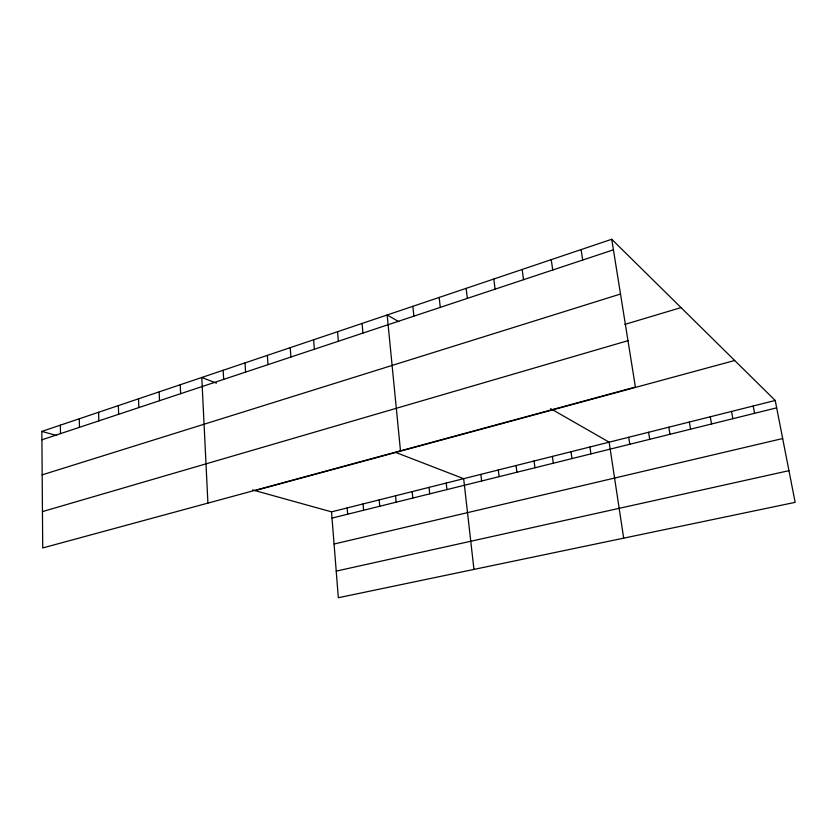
<?xml version="1.0" encoding="UTF-8"?>
<svg xmlns="http://www.w3.org/2000/svg" width="837" height="837" viewBox="0 0 837 837"><rect width="100%" height="100%" fill="white"/><g stroke="black" fill="none" stroke-linecap="round" stroke-linejoin="round"><path stroke-width="1.26" d="M611.732 239.267L635.409 387.05L42.718 547.953L41.85 431.4L611.732 239.267L775.229 400.473L795.15 502.357L338.336 597.733L331.515 511.857L252.565 489.927M41.913 439.802L613.427 249.824M42.174 474.851L620.51 294.028M624.821 324.411L681.036 307.597M42.446 511.606L627.98 340.669M255.065 490.618L734.687 360.496M331.515 511.857L775.229 400.473M332.007 518.093L776.673 407.839M334.068 544.029L782.679 438.536M336.223 571.106L788.956 470.666M41.85 431.4L56.602 435.502M216.396 383.126L201.78 377.487L207.911 503.1M395.775 452.451L463.667 478.68L473.951 569.422M398.799 321.659L387.154 314.984L400.484 450.819M550.662 408.665L609.148 442.166L623.67 538.16M753.195 406.008L754.587 413.321M731.548 411.438L732.877 418.699M710.268 416.784L711.544 423.993M689.353 422.036L690.588 429.182M668.784 427.194L669.977 434.298M648.57 432.269L649.711 439.32M628.692 437.259L629.79 444.259M581.098 249.593L582.678 260.045M589.918 446.989L590.922 453.895M551.248 259.658L552.734 270.006M571.001 451.739L571.974 458.592M552.389 456.406L553.32 463.217M522.162 269.472L523.543 279.704M534.079 461.009L534.969 467.768M493.799 279.024L495.096 289.163M516.052 465.529L516.91 472.246M498.318 469.986L499.134 476.651M466.146 288.357L467.349 298.38M480.856 474.37L481.631 480.993M439.174 297.449L440.283 307.378M446.226 483.054L446.937 489.593M412.85 306.321L413.876 316.156M429.067 487.364L429.747 493.861M412.17 491.601L412.819 498.057M395.545 495.776L396.152 502.19M379.171 499.888L379.747 506.249M362.065 323.448L362.944 333.095M363.038 503.937L363.593 510.256M337.562 331.703L338.368 341.255M347.156 507.923L347.679 514.2M313.624 339.78L314.367 349.238M290.24 347.658L290.91 357.033M267.369 355.369L267.986 364.66M245.021 362.902L245.576 372.109M223.165 370.278L223.657 379.391M180.237 384.748L180.625 393.693M159.156 391.852L159.49 400.724M138.544 398.799L138.827 407.588M118.373 405.6L118.613 414.315M98.63 412.264L98.818 420.885M79.306 418.772L79.452 427.33M60.379 425.154L60.484 433.629"/></g></svg>
